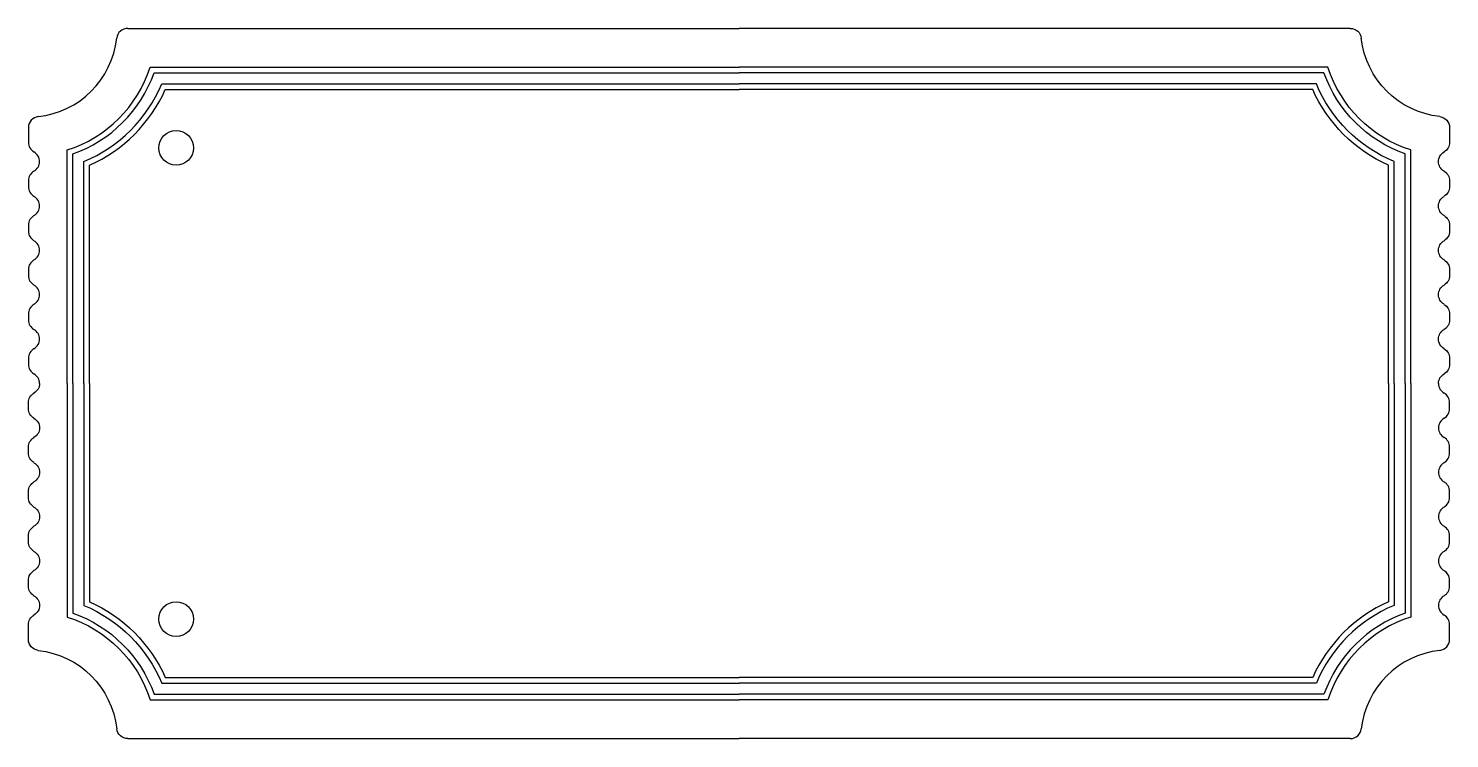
# Model space of a CAD drawing. Header units: inches. Extents: x 1.75 to 5.75, y -3.71 to -1.71.
import ezdxf

# ---------------------------------------------------------------- set-up
doc = ezdxf.new("R2010")
doc.units = ezdxf.units.IN
doc.header["$MEASUREMENT"] = 0
doc.layers.add('CUT', color=1, linetype='Continuous')
doc.layers.add('ETCH', color=5, linetype='Continuous')

# ---------------------------------------------------------------- blocks, each defined once
blk = doc.blocks.new('TicketQuarter')
at = {"layer": 'CUT'}
for p, q in [((-1.7205, 1), (0, 1)), ((-2, 0.7205), (-2, 0.6791)), ((-2, 0.5709), (-2, 0.5541)), ((-2, 0.4459), (-2, 0.4291)), ((-2, 0.3209), (-2, 0.3041)), ((-2, 0.1959), (-2, 0.1791)), ((-2, 0.0709), (-2, 0.0541))]:
    blk.add_line(p, q, dxfattribs=at)
for centre, radius, start, end in [((-1.7205, 0.9688), 0.0312, 90, 173.6206), ((-2, 1), 0.25, 276.3794, 353.6206), ((-1.9688, 0.7205), 0.0312, 96.3794, 180), ((-1.9688, 0.6791), 0.0312, 180, 240), ((-2, 0.625), 0.0312, 300, 60), ((-1.9688, 0.5709), 0.0312, 120, 180), ((-1.9688, 0.5541), 0.0312, 180, 240), ((-2, 0.5), 0.0312, 300, 60), ((-1.9688, 0.4459), 0.0312, 120, 180), ((-1.9688, 0.4291), 0.0312, 180, 240), ((-2, 0.375), 0.0312, 300, 60), ((-1.9688, 0.3209), 0.0312, 120, 180), ((-1.9688, 0.3041), 0.0312, 180, 240), ((-2, 0.25), 0.0312, 300, 60), ((-1.9688, 0.1959), 0.0312, 120, 180), ((-1.9688, 0.1791), 0.0312, 180, 240), ((-2, 0.125), 0.0312, 300, 60), ((-1.9688, 0.0709), 0.0312, 120, 180), ((-1.9688, 0.0541), 0.0312, 180, 240), ((-2, 0), 0.0312, 0, 60)]:
    blk.add_arc(centre, radius, start, end, dxfattribs=at)
at = {"layer": 'ETCH'}
for points in [[(-1.8906, 0), (-1.8906, 0.6577, 0.242674), (-1.6577, 0.8906), (0, 0.8906)], [(-1.875, 0), (-1.875, 0.6464, 0.226541), (-1.6464, 0.875), (0, 0.875)], [(-1.8438, 0), (-1.8438, 0.625, 0.197825), (-1.625, 0.8437), (0, 0.8437)], [(-1.8281, 0), (-1.8281, 0.6147, 0.184959), (-1.6147, 0.8281), (0, 0.8281)]]:
    blk.add_lwpolyline(points, format="xyb", dxfattribs=at)

msp = doc.modelspace()

# ---------------------------------------------------------------- linework, layer by layer
at = {"layer": 'CUT'}
for centre in [(2.1669, -2.0441), (2.1669, -3.3709)]:
    msp.add_circle(centre, 0.0489, dxfattribs=at)

# ---------------------------------------------------------------- block references
msp.add_blockref('TicketQuarter', (3.7512, -2.7075))
at = {"xscale": -1}
msp.add_blockref('TicketQuarter', (3.7512, -2.7075), dxfattribs=at)
at = {"xscale": -1, "rotation": 180}
msp.add_blockref('TicketQuarter', (3.7512, -2.7075), dxfattribs=at)
at = {"rotation": 180}
msp.add_blockref('TicketQuarter', (3.7512, -2.7075), dxfattribs=at)

doc.saveas('drawing.dxf')
